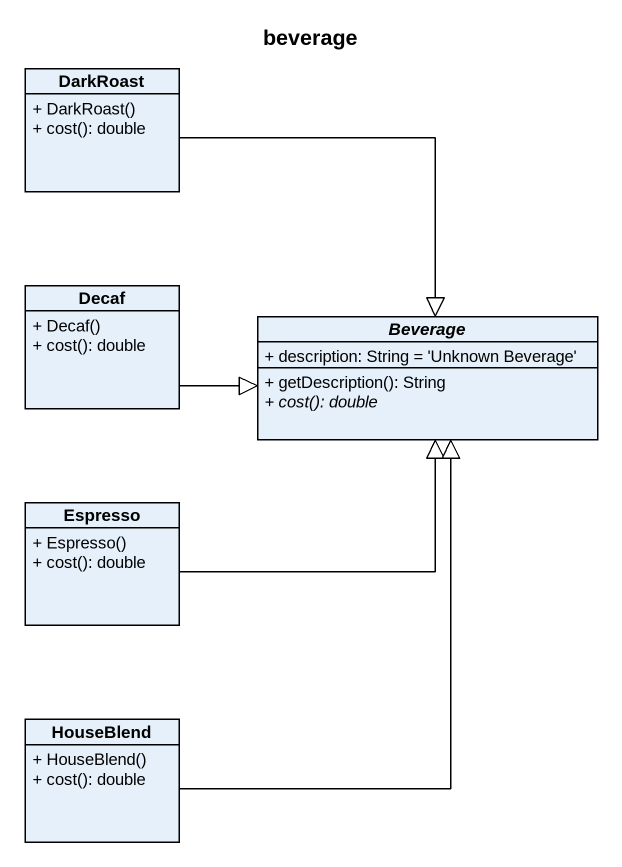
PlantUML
@startuml
title beverage
hide circle
hide empty members
skinparam classAttributeIconSize 0
class DarkRoast {
  + DarkRoast()
  + cost(): double
}
class Decaf {
  + Decaf()
  + cost(): double
}
abstract class Beverage {
  + description: String = 'Unknown Beverage'
  + getDescription(): String
  {abstract} + cost(): double
}
class Espresso {
  + Espresso()
  + cost(): double
}
class HouseBlend {
  + HouseBlend()
  + cost(): double
}
DarkRoast --|> Beverage
Decaf -right-|> Beverage
Espresso -right-|> Beverage
HouseBlend -up-|> Beverage
@enduml
